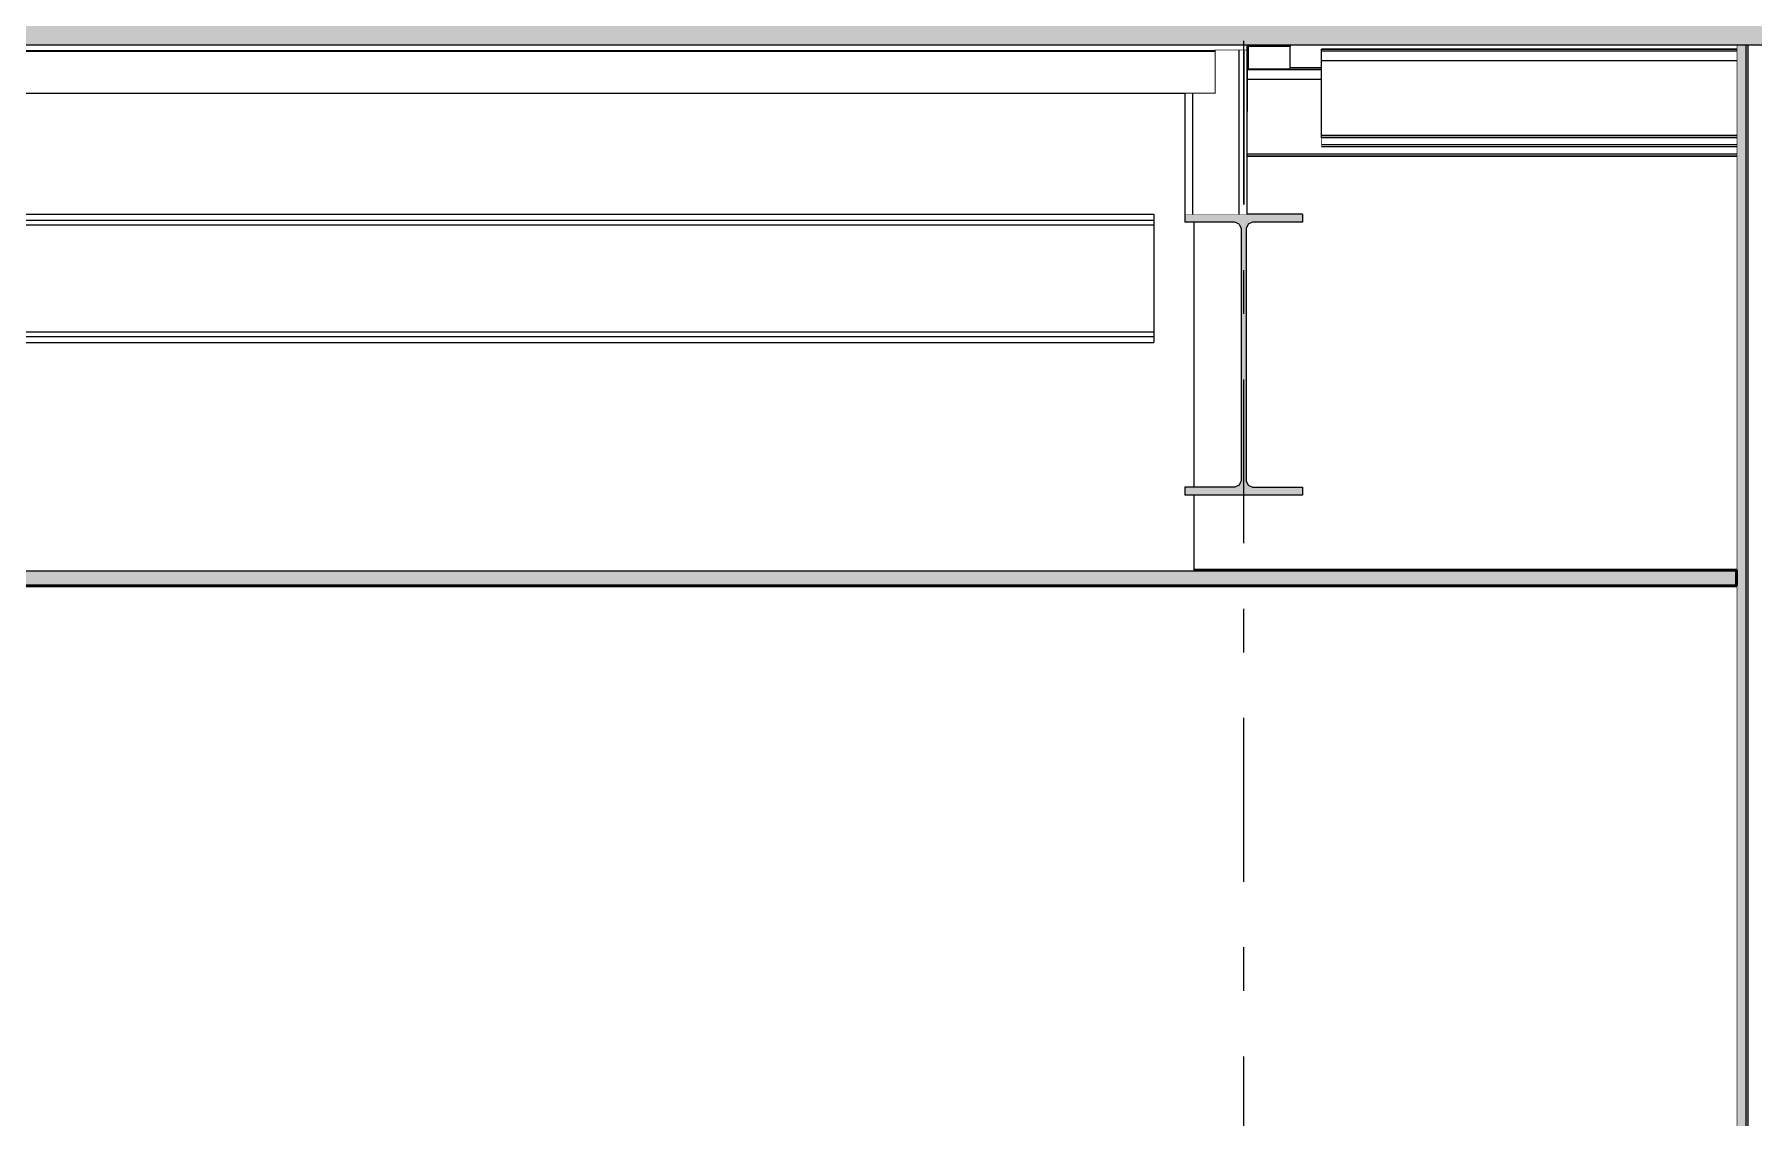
# Model space of a CAD drawing. Header units: millimetres. Extents: x -48147 to 1414029, y -496296 to 18123.
# Drawn here: x 1397658 to 1400434, y -476546 to -474796 of the extents above; entities that cross this region are included whole.
import ezdxf
from ezdxf.enums import TextEntityAlignment as Align

# ---------------------------------------------------------------- set-up
doc = ezdxf.new("R2010")
doc.units = ezdxf.units.MM
doc.header["$MEASUREMENT"] = 0
doc.linetypes.add('Double Dashed', pattern=[546.805537, 264.583325, -105.833328, 70.555556, -105.833328])
doc.linetypes.add('Wipeout_Contour', pattern=[1000, 0, -1000])
for name, color, linetype in [('A-25-M_Wall_Int', 7, 'Continuous'), ('New_A-15-MG_Structural_Grid_Phase_2', 7, 'Continuous'), ('New_A-20-M_Ceiling', 7, 'Continuous'), ('New_A-20-M_Roof', 7, 'Continuous'), ('New_A-25-M_Wall_Int', 7, 'Continuous'), ('S-280-M_COLUMN.IFC Import', 7, 'Continuous'), ('S-280-M_STRUCT_FRAME.IFC Import', 7, 'Continuous')]:
    doc.layers.add(name, color=color, linetype=linetype)
for name, color, linetype, lineweight in [('A-25-M_Wall_Int_Pen_No__87', 8, 'Continuous', 20), ('New_A-20-M_Roof_Pen_No__4', 7, 'Continuous', 20), ('New_A-25-M_Wall_Int_Pen_No__1', 7, 'Continuous', 13), ('S-280-M_COLUMN.IFC Import_Pen_No__88', 8, 'Continuous', 20), ('S-280-M_STRUCT_FRAME.IFC Import_Pen_No__1', 7, 'Continuous', 13), ('S-280-M_STRUCT_FRAME.IFC Import_Pen_No__160', 5, 'Continuous', 200), ('S-280-M_STRUCT_FRAME.IFC Import_Pen_No__90', 8, 'Continuous', 20)]:
    doc.layers.add(name, color=color, linetype=linetype, lineweight=lineweight)
for name, color, linetype, lineweight, true_color in [('New_A-15-MG_Structural_Grid_Phase_2_Pen_No__222', 7, 'Continuous', 13, 0x65af33), ('New_A-20-M_Ceiling_Pen_No__107', 7, 'Continuous', 15, 0xa6a6a6), ('New_A-20-M_Ceiling_Pen_No__29', 7, 'Continuous', 50, 0x2a2a2a), ('New_A-20-M_Roof_Pen_No__63', 7, 'Continuous', 20, 0x606060), ('New_A-20-M_Roof_Pen_No__81', 7, 'Continuous', 20, 0x6a6a6a), ('New_A-25-M_Wall_Int_Pen_No__107', 7, 'Continuous', 15, 0xa6a6a6)]:
    doc.layers.add(name, color=color, linetype=linetype, lineweight=lineweight, true_color=true_color)
doc.styles.add('GENERATED_STYLE_2', font='')
doc.styles.get('GENERATED_STYLE_2').set_extended_font_data('Swis721 BT')

# ---------------------------------------------------------------- blocks, each defined once
blk = doc.blocks.new('Section Elem_173_2', base_point=(1372879, -490836.7))
at = {"layer": 'New_A-25-M_Wall_Int_Pen_No__1', "linetype": 'Continuous'}
blk.add_line((1400406.9, -474813.6), (1400406.9, -478686.7), dxfattribs=at)
at = {"color": 254, "linetype": 'Wipeout_Contour', "lineweight": 0, "ltscale": 5917446.010713064}
blk.add_wipeout([(1400424.9, -478686.7), (1400443.9, -478686.7), (1400443.9, -474813.6), (1400424.9, -474813.6)], dxfattribs=at).dxf.layer = 'New_A-25-M_Wall_Int'
at = {"layer": 'New_A-25-M_Wall_Int_Pen_No__107', "linetype": 'Continuous'}
blk.add_hatch(color=256, dxfattribs=at).paths.add_polyline_path([(1400406.9, -474813.6), (1400406.9, -478686.7), (1400421.9, -478686.7), (1400421.9, -474813.6)])
at = {"layer": 'New_A-25-M_Wall_Int_Pen_No__107', "linetype": 'Continuous', "lineweight": 0, "true_color": 0x535353}
blk.add_hatch(color=251, dxfattribs=at).paths.add_polyline_path([(1400421.9, -478686.7), (1400424.9, -478686.7), (1400424.9, -474813.6), (1400421.9, -474813.6)])
at = {"layer": 'New_A-25-M_Wall_Int_Pen_No__1', "linetype": 'Continuous'}
for p, q in [((1400421.9, -474813.6), (1400421.9, -478686.7)), ((1400424.9, -474813.6), (1400424.9, -478686.7))]:
    blk.add_line(p, q, dxfattribs=at)
blk = doc.blocks.new('Section Elem_174_2', base_point=(1372879, -490836.7))
at = {"color": 254, "linetype": 'Wipeout_Contour', "lineweight": 0, "ltscale": 35473147.72623986}
blk.add_wipeout([(1394450.7, -478686.7), (1398690.2, -478686.7), (1398690.2, -476586.7), (1400200.2, -476586.7), (1400200.2, -478686.7), (1400406.9, -478686.7), (1400406.9, -474993.4), (1399615.9, -474993.4), (1399615.9, -475086.7), (1399705.9, -475086.7), (1399705.9, -475099.4), (1399625.4, -475099.4), (1399618.2, -475102.4), (1399615.2, -475109.6), (1399615.2, -475517.2), (1399618.2, -475524.4), (1399625.4, -475527.4), (1399705.9, -475527.4), (1399705.9, -475540.1), (1399531, -475540.1), (1399531, -475661.7), (1400406.5, -475661.7), (1400406.5, -475686.7), (1394450.7, -475686.7)], dxfattribs=at).dxf.layer = 'New_A-25-M_Wall_Int'
at = {"color": 254, "linetype": 'Wipeout_Contour', "lineweight": 0, "ltscale": 11824744.4028778}
blk.add_wipeout([(1399596.5, -475099.4), (1399531, -475099.4), (1399531, -475527.4), (1399596.5, -475527.4), (1399603.7, -475524.4), (1399606.7, -475517.2), (1399606.7, -475109.6), (1399603.7, -475102.4)], dxfattribs=at).dxf.layer = 'New_A-25-M_Wall_Int'
blk = doc.blocks.new('Section Elem_351_2', base_point=(1372879, -490836.7))
at = {"layer": 'New_A-20-M_Ceiling_Pen_No__107', "linetype": 'Continuous'}
blk.add_hatch(color=256, dxfattribs=at).paths.add_polyline_path([(1400406.5, -475661.7), (1394435.7, -475661.7), (1394435.7, -475686.7), (1400406.5, -475686.7)])
at = {"layer": 'New_A-20-M_Ceiling_Pen_No__29', "linetype": 'Continuous'}
for p, q in [((1400406.5, -475661.7), (1394450.7, -475661.7)), ((1400406.5, -475661.7), (1400406.5, -475686.7)), ((1400406.5, -475686.7), (1394450.7, -475686.7))]:
    blk.add_line(p, q, dxfattribs=at)
blk = doc.blocks.new('Section Elem_359_2', base_point=(1372879, -490836.7))
at = {"color": 254, "linetype": 'Wipeout_Contour', "lineweight": 0, "ltscale": 17725002.4762894}
blk.add_wipeout([(1396816.1, -474813.6), (1396816.1, -474821.9), (1396866.6, -474821.9), (1396866.6, -474820.9), (1399565.6, -474820.9), (1399565.6, -474821.9), (1399616, -474821.9), (1399616, -474846.4), (1399615.9, -474846.4), (1399615.9, -474850), (1399616.1, -474850), (1399616.1, -474813.6)], dxfattribs=at).dxf.layer = 'New_A-20-M_Roof'
at = {"color": 254, "linetype": 'Wipeout_Contour', "lineweight": 0, "ltscale": 16260064.71004748}
blk.add_wipeout([(1399686.1, -474815.9), (1399618.1, -474815.9), (1399618.1, -474815.9), (1399686.1, -474815.9), (1399686.1, -474850), (1399736.4, -474850), (1399736.4, -474819.9), (1400406.9, -474819.9), (1400406.9, -474813.6), (1400092.1, -474813.6), (1399686.1, -474813.6)], dxfattribs=at).dxf.layer = 'New_A-20-M_Roof'
at = {"layer": 'New_A-20-M_Roof_Pen_No__81', "linetype": 'Continuous', "lineweight": 0, "true_color": 0x353535}
blk.add_hatch(color=250, dxfattribs=at).paths.add_polyline_path([(1374607.4, -474813.6), (1405702.4, -474813.6), (1405702.4, -474778.6), (1374607.4, -474778.6)])
at = {"layer": 'New_A-20-M_Roof_Pen_No__4', "linetype": 'Continuous'}
for p, q in [((1399616.1, -474813.6), (1396816.1, -474813.6)), ((1399686.1, -474813.6), (1399616.1, -474813.6)), ((1400406.9, -474813.6), (1399686.1, -474813.6))]:
    blk.add_line(p, q, dxfattribs=at)
at = {"layer": 'New_A-20-M_Roof_Pen_No__4', "linetype": 'Continuous', "flags": 128}
blk.add_lwpolyline([(1400506.9, -474813.6), (1400491.9, -474813.6), (1400488.9, -474813.6), (1400468.9, -474813.6), (1400443.9, -474813.6), (1400424.9, -474813.6), (1400421.9, -474813.6), (1400406.9, -474813.6)], dxfattribs=at)
blk = doc.blocks.new('Section Elem_374_2', base_point=(1372879, -490836.7))
at = {"color": 254, "linetype": 'Wipeout_Contour', "lineweight": 0, "ltscale": 7389694.987140605}
blk.add_wipeout([(1399604, -474821.9), (1399565.6, -474821.9), (1399565.6, -474822), (1399603.3, -474822), (1399604, -474822)], dxfattribs=at).dxf.layer = 'New_A-20-M_Roof'
at = {"color": 254, "linetype": 'Wipeout_Contour', "lineweight": 0, "ltscale": 10345743.35372398}
blk.add_wipeout([(1399604, -474822), (1399612.2, -474822), (1399615.9, -474822.1), (1399615.9, -474846.4), (1399616, -474846.4), (1399616, -474821.9), (1399604, -474821.9)], dxfattribs=at).dxf.layer = 'New_A-20-M_Roof'
at = {"layer": 'New_A-20-M_Roof_Pen_No__63', "linetype": 'Continuous'}
for p, q in [((1399604, -474821.9), (1399565.6, -474821.9)), ((1399616, -474821.9), (1399604, -474821.9)), ((1399616, -474846.4), (1399616, -474821.9))]:
    blk.add_line(p, q, dxfattribs=at)
blk = doc.blocks.new('Section Elem_437_2', base_point=(1372879, -490836.7))
at = {"color": 254, "linetype": 'Wipeout_Contour', "lineweight": 0, "ltscale": 23638331.94542772}
blk.add_wipeout([(1396901, -475661.7), (1399531, -475661.7), (1399531, -475540.1), (1399516, -475540.1), (1399516, -475527.4), (1399531, -475527.4), (1399531, -475099.4), (1399516, -475099.4), (1399516, -475086.7), (1399515.9, -475086.7), (1399515.9, -474891.8), (1396916.2, -474891.8), (1396916.2, -475086.7), (1399466, -475086.7), (1399466, -475293.5), (1396901, -475293.5)], dxfattribs=at).dxf.layer = 'A-25-M_Wall_Int'
at = {"layer": 'A-25-M_Wall_Int_Pen_No__87', "linetype": 'Continuous'}
for p, q in [((1399531, -475527.4), (1399531, -475099.4)), ((1396901, -475293.5), (1396901, -475661.7)), ((1399531, -475661.7), (1399531, -475540.1))]:
    blk.add_line(p, q, dxfattribs=at)
blk = doc.blocks.new('Section Elem_458_2', base_point=(1372879, -490836.7))
at = {"color": 254, "linetype": 'Wipeout_Contour', "lineweight": 0, "ltscale": 5906604.458878879}
blk.add_wipeout([(1396866.6, -474823.8), (1396866.6, -474891.8), (1399565.6, -474891.8), (1399565.6, -474823.8)], dxfattribs=at).dxf.layer = 'S-280-M_STRUCT_FRAME.IFC Import'
at = {"layer": 'S-280-M_STRUCT_FRAME.IFC Import_Pen_No__90', "linetype": 'Continuous'}
blk.add_line((1399565.6, -474891.8), (1396866.6, -474891.8), dxfattribs=at)
blk.add_line((1399565.6, -474891.8), (1396866.6, -474891.8), dxfattribs=at)
at = {"color": 254, "linetype": 'Wipeout_Contour', "lineweight": 0, "ltscale": 5906560.178202461}
blk.add_wipeout([(1396866.6, -474822.9), (1396866.6, -474823.8), (1399565.6, -474823.8), (1399565.6, -474822.9)], dxfattribs=at).dxf.layer = 'S-280-M_STRUCT_FRAME.IFC Import'
at = {"color": 254, "linetype": 'Wipeout_Contour', "lineweight": 0, "ltscale": 5906558.342539226}
blk.add_wipeout([(1396866.6, -474820.9), (1396866.6, -474822.9), (1399565.6, -474822.9), (1399565.6, -474820.9)], dxfattribs=at).dxf.layer = 'S-280-M_STRUCT_FRAME.IFC Import'
at = {"layer": 'S-280-M_STRUCT_FRAME.IFC Import_Pen_No__90', "linetype": 'Continuous'}
for p, q in [((1396866.6, -474822.9), (1396866.6, -474820.9)), ((1396866.6, -474823.8), (1396866.6, -474822.9)), ((1399565.6, -474822.9), (1396866.6, -474822.9)), ((1396866.6, -474891.8), (1396866.6, -474823.8)), ((1399565.6, -474823.8), (1396866.6, -474823.8)), ((1399565.6, -474822.9), (1399565.6, -474820.9)), ((1399565.6, -474823.8), (1399565.6, -474822.9)), ((1399565.6, -474891.8), (1399565.6, -474823.8))]:
    blk.add_line(p, q, dxfattribs=at)
blk = doc.blocks.new('Section Elem_459_2', base_point=(1372879, -490836.7))
at = {"color": 254, "linetype": 'Wipeout_Contour', "lineweight": 0, "ltscale": 5912012.741469746}
blk.add_wipeout([(1399618.1, -474815.9), (1399618.1, -474852), (1399686.1, -474852), (1399686.1, -474815.9)], dxfattribs=at).dxf.layer = 'S-280-M_STRUCT_FRAME.IFC Import'
at = {"color": 254, "linetype": 'Wipeout_Contour', "lineweight": 0, "ltscale": 5911967.829131625}
blk.add_wipeout([(1399618.1, -474883.6), (1399616.1, -474883.6), (1399616.1, -474920.7), (1399618.1, -474920.7)], dxfattribs=at).dxf.layer = 'S-280-M_STRUCT_FRAME.IFC Import'
at = {"layer": 'S-280-M_STRUCT_FRAME.IFC Import_Pen_No__1', "linetype": 'Continuous'}
blk.add_line((1399618.1, -474883.6), (1399616.1, -474883.6), dxfattribs=at)
at = {"layer": 'S-280-M_STRUCT_FRAME.IFC Import_Pen_No__90', "linetype": 'Continuous'}
for p, q in [((1399618.1, -474852), (1399686.1, -474852)), ((1399616.1, -474920.7), (1399616.1, -474883.6)), ((1399618.1, -474920.7), (1399618.1, -474883.6)), ((1399616.1, -474920.7), (1399618.1, -474920.7))]:
    blk.add_line(p, q, dxfattribs=at)
at = {"color": 254, "linetype": 'Wipeout_Contour', "lineweight": 0, "ltscale": 5911989.34838634}
blk.add_wipeout([(1399618.1, -474815.6), (1399618.1, -474815.9), (1399686.1, -474815.9), (1399686.1, -474815.6)], dxfattribs=at).dxf.layer = 'S-280-M_STRUCT_FRAME.IFC Import'
at = {"layer": 'S-280-M_STRUCT_FRAME.IFC Import_Pen_No__160', "linetype": 'Continuous', "lineweight": 0, "true_color": 0x00007f}
blk.add_hatch(color=176, dxfattribs=at).paths.add_polyline_path([(1399686.1, -474813.6), (1399616.1, -474813.6), (1399616.1, -474883.6), (1399618.1, -474883.6), (1399618.1, -474815.6), (1399686.1, -474815.6)])
at = {"layer": 'S-280-M_STRUCT_FRAME.IFC Import_Pen_No__1', "linetype": 'Continuous'}
for p, q in [((1399616.1, -474813.6), (1399616.1, -474883.6)), ((1399618.1, -474815.6), (1399618.1, -474883.6)), ((1399686.1, -474815.6), (1399618.1, -474815.6)), ((1399686.1, -474813.6), (1399686.1, -474815.6))]:
    blk.add_line(p, q, dxfattribs=at)
at = {"layer": 'S-280-M_STRUCT_FRAME.IFC Import_Pen_No__90', "linetype": 'Continuous'}
blk.add_line((1399686.1, -474852), (1399686.1, -474815.6), dxfattribs=at)
blk = doc.blocks.new('Section Elem_559_2', base_point=(1372879, -490836.7))
at = {"layer": 'S-280-M_STRUCT_FRAME.IFC Import_Pen_No__160', "linetype": 'Continuous', "lineweight": 0, "true_color": 0x00007f}
blk.add_hatch(color=176, dxfattribs=at).paths.add_polyline_path([(1399516, -475540.1), (1399705.9, -475540.1), (1399705.9, -475527.4), (1399625.4, -475527.4), (1399618.2, -475524.4), (1399615.2, -475517.2), (1399615.2, -475109.6), (1399618.2, -475102.4), (1399625.4, -475099.4), (1399705.9, -475099.4), (1399705.9, -475086.7), (1399516, -475086.7), (1399516, -475099.4), (1399596.5, -475099.4), (1399603.7, -475102.4), (1399606.7, -475109.6), (1399606.7, -475517.2), (1399603.7, -475524.4), (1399596.5, -475527.4), (1399516, -475527.4)])
at = {"layer": 'S-280-M_STRUCT_FRAME.IFC Import_Pen_No__1', "linetype": 'Continuous'}
for p, q in [((1399516, -475086.7), (1399516, -475099.4)), ((1399705.9, -475086.7), (1399516, -475086.7)), ((1399705.9, -475086.7), (1399705.9, -475099.4)), ((1399516, -475527.4), (1399516, -475540.1)), ((1399705.9, -475527.4), (1399705.9, -475540.1)), ((1399705.9, -475540.1), (1399516, -475540.1))]:
    blk.add_line(p, q, dxfattribs=at)
at = {"layer": 'S-280-M_STRUCT_FRAME.IFC Import_Pen_No__1', "linetype": 'Continuous', "flags": 128}
for points in [[(1399603.7, -475102.4), (1399596.5, -475099.4), (1399516, -475099.4)], [(1399603.7, -475102.4), (1399606.7, -475109.6), (1399606.7, -475517.2), (1399603.7, -475524.4)], [(1399618.2, -475102.4), (1399615.2, -475109.6), (1399615.2, -475517.2), (1399618.2, -475524.4)], [(1399705.9, -475099.4), (1399625.4, -475099.4), (1399618.2, -475102.4)], [(1399603.7, -475524.4), (1399596.5, -475527.4), (1399516, -475527.4)], [(1399618.2, -475524.4), (1399625.4, -475527.4), (1399705.9, -475527.4)]]:
    blk.add_lwpolyline(points, dxfattribs=at)
blk = doc.blocks.new('Section Elem_574_2', base_point=(1372879, -490836.7))
at = {"color": 254, "linetype": 'Wipeout_Contour', "lineweight": 0, "ltscale": 5906397.030020657}
blk.add_wipeout([(1399466, -475096.3), (1399466, -475086.7), (1396698, -475086.7), (1396698, -475096.3)], dxfattribs=at).dxf.layer = 'S-280-M_STRUCT_FRAME.IFC Import'
at = {"color": 254, "linetype": 'Wipeout_Contour', "lineweight": 0, "ltscale": 5906650.871552498}
blk.add_wipeout([(1399466, -475293.5), (1399466, -475283.9), (1396698, -475283.9), (1396698, -475293.5)], dxfattribs=at).dxf.layer = 'S-280-M_STRUCT_FRAME.IFC Import'
at = {"color": 254, "linetype": 'Wipeout_Contour', "lineweight": 0, "ltscale": 5906404.640007219}
blk.add_wipeout([(1399466, -475098.6), (1399466, -475096.3), (1396698, -475096.3), (1396698, -475098.6)], dxfattribs=at).dxf.layer = 'S-280-M_STRUCT_FRAME.IFC Import'
at = {"color": 254, "linetype": 'Wipeout_Contour', "lineweight": 0, "ltscale": 5906409.530647757}
blk.add_wipeout([(1399466, -475103.9), (1399466, -475098.6), (1396698, -475098.6), (1396698, -475103.9)], dxfattribs=at).dxf.layer = 'S-280-M_STRUCT_FRAME.IFC Import'
at = {"layer": 'S-280-M_STRUCT_FRAME.IFC Import_Pen_No__90', "linetype": 'Continuous'}
blk.add_line((1396698, -475086.7), (1399466, -475086.7), dxfattribs=at)
at = {"color": 254, "linetype": 'Wipeout_Contour', "lineweight": 0, "ltscale": 5906523.948021885}
blk.add_wipeout([(1399466, -475276.3), (1399466, -475103.9), (1396698, -475103.9), (1396698, -475276.3)], dxfattribs=at).dxf.layer = 'S-280-M_STRUCT_FRAME.IFC Import'
at = {"layer": 'S-280-M_STRUCT_FRAME.IFC Import_Pen_No__90', "linetype": 'Continuous'}
for p, q in [((1396698, -475086.7), (1396698, -475096.3)), ((1396698, -475096.3), (1396698, -475098.6)), ((1396698, -475096.3), (1399466, -475096.3)), ((1396698, -475098.6), (1396698, -475103.9)), ((1396698, -475103.9), (1399466, -475103.9)), ((1399466, -475086.7), (1399466, -475096.3)), ((1399466, -475096.3), (1399466, -475098.6)), ((1399466, -475098.6), (1399466, -475103.9))]:
    blk.add_line(p, q, dxfattribs=at)
at = {"color": 254, "linetype": 'Wipeout_Contour', "lineweight": 0, "ltscale": 5906638.366486639}
blk.add_wipeout([(1399466, -475281.7), (1399466, -475276.3), (1396698, -475276.3), (1396698, -475281.7)], dxfattribs=at).dxf.layer = 'S-280-M_STRUCT_FRAME.IFC Import'
at = {"color": 254, "linetype": 'Wipeout_Contour', "lineweight": 0, "ltscale": 5906643.258785432}
blk.add_wipeout([(1399466, -475283.9), (1399466, -475281.7), (1396698, -475281.7), (1396698, -475283.9)], dxfattribs=at).dxf.layer = 'S-280-M_STRUCT_FRAME.IFC Import'
at = {"layer": 'S-280-M_STRUCT_FRAME.IFC Import_Pen_No__90', "linetype": 'Continuous'}
for p, q in [((1396698, -475103.9), (1396698, -475276.3)), ((1399466, -475103.9), (1399466, -475276.3)), ((1396698, -475276.3), (1396698, -475281.7)), ((1396698, -475276.3), (1399466, -475276.3)), ((1399466, -475276.3), (1399466, -475281.7)), ((1396698, -475281.7), (1396698, -475283.9)), ((1396698, -475283.9), (1399466, -475283.9)), ((1396698, -475283.9), (1396698, -475293.5)), ((1396698, -475293.5), (1399466, -475293.5)), ((1399466, -475281.7), (1399466, -475283.9)), ((1399466, -475283.9), (1399466, -475293.5))]:
    blk.add_line(p, q, dxfattribs=at)
blk = doc.blocks.new('Section Elem_602_2', base_point=(1372879, -490836.7))
at = {"color": 254, "linetype": 'Wipeout_Contour', "lineweight": 0, "ltscale": 5913786.718892831}
blk.add_wipeout([(1400406.9, -474977.7), (1399736.4, -474977.7), (1399736.4, -474978.3), (1400406.9, -474978.3)], dxfattribs=at).dxf.layer = 'S-280-M_STRUCT_FRAME.IFC Import'
at = {"color": 254, "linetype": 'Wipeout_Contour', "lineweight": 0, "ltscale": 5913785.706053732}
blk.add_wipeout([(1400406.9, -474976.7), (1399736.4, -474976.7), (1399736.4, -474977.7), (1400406.9, -474977.7)], dxfattribs=at).dxf.layer = 'S-280-M_STRUCT_FRAME.IFC Import'
at = {"color": 254, "linetype": 'Wipeout_Contour', "lineweight": 0, "ltscale": 5913783.624276455}
blk.add_wipeout([(1400406.9, -474974.4), (1399736.4, -474974.4), (1399736.4, -474976.7), (1400406.9, -474976.7)], dxfattribs=at).dxf.layer = 'S-280-M_STRUCT_FRAME.IFC Import'
at = {"color": 254, "linetype": 'Wipeout_Contour', "lineweight": 0, "ltscale": 5913774.948199823}
blk.add_wipeout([(1399736.4, -474963.2), (1399736.4, -474974.4), (1400406.9, -474974.4), (1400406.9, -474963.2)], dxfattribs=at).dxf.layer = 'S-280-M_STRUCT_FRAME.IFC Import'
at = {"layer": 'S-280-M_STRUCT_FRAME.IFC Import_Pen_No__90', "linetype": 'Continuous'}
for p, q in [((1399736.4, -474974.4), (1399736.4, -474963.2)), ((1399736.4, -474976.7), (1399736.4, -474974.4)), ((1400406.9, -474974.4), (1399736.4, -474974.4)), ((1399736.4, -474977.7), (1399736.4, -474976.7)), ((1399736.4, -474978.3), (1399736.4, -474977.7)), ((1400406.9, -474977.7), (1399736.4, -474977.7)), ((1400406.9, -474978.3), (1399736.4, -474978.3))]:
    blk.add_line(p, q, dxfattribs=at)
blk = doc.blocks.new('Section Elem_603_2', base_point=(1372879, -490836.7))
at = {"color": 254, "linetype": 'Wipeout_Contour', "lineweight": 0, "ltscale": 5913578.014005762}
blk.add_wipeout([(1400406.9, -474992.7), (1399615.9, -474992.7), (1399615.9, -474993.4), (1400406.9, -474993.4)], dxfattribs=at).dxf.layer = 'S-280-M_STRUCT_FRAME.IFC Import'
at = {"color": 254, "linetype": 'Wipeout_Contour', "lineweight": 0, "ltscale": 5913577.001035664}
blk.add_wipeout([(1400406.9, -474991.8), (1399615.9, -474991.8), (1399615.9, -474992.7), (1400406.9, -474992.7)], dxfattribs=at).dxf.layer = 'S-280-M_STRUCT_FRAME.IFC Import'
at = {"color": 254, "linetype": 'Wipeout_Contour', "lineweight": 0, "ltscale": 5913574.919234673}
blk.add_wipeout([(1400406.9, -474989.5), (1399615.9, -474989.5), (1399615.9, -474991.8), (1400406.9, -474991.8)], dxfattribs=at).dxf.layer = 'S-280-M_STRUCT_FRAME.IFC Import'
at = {"color": 254, "linetype": 'Wipeout_Contour', "lineweight": 0, "ltscale": 14781715.50821444}
blk.add_wipeout([(1399615.9, -474989.5), (1400406.9, -474989.5), (1400406.9, -474978.3), (1399736.4, -474978.3), (1399736.4, -474869), (1399618.1, -474869), (1399618.1, -474920.7), (1399616.1, -474920.7), (1399616.1, -474869), (1399615.9, -474869)], dxfattribs=at).dxf.layer = 'S-280-M_STRUCT_FRAME.IFC Import'
at = {"layer": 'S-280-M_STRUCT_FRAME.IFC Import_Pen_No__90', "linetype": 'Continuous'}
for p, q in [((1400406.9, -474989.5), (1399615.9, -474989.5)), ((1400406.9, -474992.7), (1399615.9, -474992.7)), ((1400406.9, -474993.4), (1399615.9, -474993.4))]:
    blk.add_line(p, q, dxfattribs=at)
at = {"color": 254, "linetype": 'Wipeout_Contour', "lineweight": 0, "ltscale": 5911910.833026916}
blk.add_wipeout([(1399616.1, -474853.2), (1399615.9, -474853.2), (1399615.9, -474869), (1399616.1, -474869)], dxfattribs=at).dxf.layer = 'S-280-M_STRUCT_FRAME.IFC Import'
at = {"color": 254, "linetype": 'Wipeout_Contour', "lineweight": 0, "ltscale": 5912142.710705575}
blk.add_wipeout([(1399736.4, -474853.2), (1399618.1, -474853.2), (1399618.1, -474869), (1399736.4, -474869)], dxfattribs=at).dxf.layer = 'S-280-M_STRUCT_FRAME.IFC Import'
at = {"layer": 'S-280-M_STRUCT_FRAME.IFC Import_Pen_No__90', "linetype": 'Continuous'}
for p, q in [((1399616.1, -474869), (1399615.9, -474869)), ((1399616.1, -474869), (1399615.9, -474869)), ((1399736.4, -474869), (1399618.1, -474869)), ((1399736.4, -474869), (1399618.1, -474869))]:
    blk.add_line(p, q, dxfattribs=at)
at = {"color": 254, "linetype": 'Wipeout_Contour', "lineweight": 0, "ltscale": 5911899.234899204}
blk.add_wipeout([(1399615.9, -474850.9), (1399615.9, -474853.2), (1399616.1, -474853.2), (1399616.1, -474850.9)], dxfattribs=at).dxf.layer = 'S-280-M_STRUCT_FRAME.IFC Import'
at = {"color": 254, "linetype": 'Wipeout_Contour', "lineweight": 0, "ltscale": 8868213.306021905}
blk.add_wipeout([(1399618.1, -474853.2), (1399736.4, -474853.2), (1399736.4, -474850.9), (1399686.1, -474850.9), (1399686.1, -474852), (1399618.1, -474852)], dxfattribs=at).dxf.layer = 'S-280-M_STRUCT_FRAME.IFC Import'
at = {"color": 254, "linetype": 'Wipeout_Contour', "lineweight": 0, "ltscale": 5911897.204833446}
blk.add_wipeout([(1399615.9, -474850.9), (1399616.1, -474850.9), (1399616.1, -474850), (1399615.9, -474850)], dxfattribs=at).dxf.layer = 'S-280-M_STRUCT_FRAME.IFC Import'
at = {"color": 254, "linetype": 'Wipeout_Contour', "lineweight": 0, "ltscale": 5912257.873132769}
blk.add_wipeout([(1399736.4, -474850), (1399686.1, -474850), (1399686.1, -474850.9), (1399736.4, -474850.9)], dxfattribs=at).dxf.layer = 'S-280-M_STRUCT_FRAME.IFC Import'
at = {"layer": 'S-280-M_STRUCT_FRAME.IFC Import_Pen_No__90', "linetype": 'Continuous'}
for p, q in [((1399616.1, -474850), (1399615.9, -474850)), ((1399616.1, -474853.2), (1399615.9, -474853.2)), ((1399736.4, -474853.2), (1399618.1, -474853.2)), ((1399736.4, -474850), (1399686.1, -474850))]:
    blk.add_line(p, q, dxfattribs=at)
blk = doc.blocks.new('Section Elem_608_2', base_point=(1372879, -490836.7))
at = {"color": 254, "linetype": 'Wipeout_Contour', "lineweight": 0, "ltscale": 5913767.341216188}
blk.add_wipeout([(1400406.9, -474962.6), (1399736.4, -474962.6), (1399736.4, -474963.2), (1400406.9, -474963.2)], dxfattribs=at).dxf.layer = 'S-280-M_STRUCT_FRAME.IFC Import'
at = {"color": 254, "linetype": 'Wipeout_Contour', "lineweight": 0, "ltscale": 5913766.32837897}
blk.add_wipeout([(1400406.9, -474961.6), (1399736.4, -474961.6), (1399736.4, -474962.6), (1400406.9, -474962.6)], dxfattribs=at).dxf.layer = 'S-280-M_STRUCT_FRAME.IFC Import'
at = {"color": 254, "linetype": 'Wipeout_Contour', "lineweight": 0, "ltscale": 5913764.246624874}
blk.add_wipeout([(1400406.9, -474959.3), (1399736.4, -474959.3), (1399736.4, -474961.6), (1400406.9, -474961.6)], dxfattribs=at).dxf.layer = 'S-280-M_STRUCT_FRAME.IFC Import'
at = {"color": 254, "linetype": 'Wipeout_Contour', "lineweight": 0, "ltscale": 5913685.368515247}
blk.add_wipeout([(1399736.4, -474838.8), (1399736.4, -474959.3), (1400406.9, -474959.3), (1400406.9, -474838.8)], dxfattribs=at).dxf.layer = 'S-280-M_STRUCT_FRAME.IFC Import'
at = {"layer": 'S-280-M_STRUCT_FRAME.IFC Import_Pen_No__90', "linetype": 'Continuous'}
for p, q in [((1399736.4, -474961.6), (1399736.4, -474959.3)), ((1400406.9, -474959.3), (1399736.4, -474959.3)), ((1399736.4, -474962.6), (1399736.4, -474961.6)), ((1399736.4, -474963.2), (1399736.4, -474962.6)), ((1400406.9, -474962.6), (1399736.4, -474962.6)), ((1400406.9, -474963.2), (1399736.4, -474963.2))]:
    blk.add_line(p, q, dxfattribs=at)
at = {"color": 254, "linetype": 'Wipeout_Contour', "lineweight": 0, "ltscale": 5913597.777275033}
blk.add_wipeout([(1400406.9, -474823), (1399736.4, -474823), (1399736.4, -474838.8), (1400406.9, -474838.8)], dxfattribs=at).dxf.layer = 'S-280-M_STRUCT_FRAME.IFC Import'
at = {"layer": 'S-280-M_STRUCT_FRAME.IFC Import_Pen_No__90', "linetype": 'Continuous'}
for p in [(1399736.4, -474959.3), (1400406.9, -474838.8), (1400406.9, -474838.8)]:
    blk.add_line(p, (1399736.4, -474838.8), dxfattribs=at)
at = {"color": 254, "linetype": 'Wipeout_Contour', "lineweight": 0, "ltscale": 5913586.183032979}
blk.add_wipeout([(1400406.9, -474820.8), (1399736.4, -474820.8), (1399736.4, -474823), (1400406.9, -474823)], dxfattribs=at).dxf.layer = 'S-280-M_STRUCT_FRAME.IFC Import'
at = {"color": 254, "linetype": 'Wipeout_Contour', "lineweight": 0, "ltscale": 5913584.153587596}
blk.add_wipeout([(1400406.9, -474819.9), (1399736.4, -474819.9), (1399736.4, -474820.8), (1400406.9, -474820.8)], dxfattribs=at).dxf.layer = 'S-280-M_STRUCT_FRAME.IFC Import'
at = {"layer": 'S-280-M_STRUCT_FRAME.IFC Import_Pen_No__90', "linetype": 'Continuous'}
for p, q in [((1399736.4, -474820.8), (1399736.4, -474819.9)), ((1400406.9, -474819.9), (1399736.4, -474819.9)), ((1399736.4, -474823), (1399736.4, -474820.8)), ((1399736.4, -474838.8), (1399736.4, -474823)), ((1400406.9, -474823), (1399736.4, -474823))]:
    blk.add_line(p, q, dxfattribs=at)
blk = doc.blocks.new('Section Elem_616_2', base_point=(1372879, -490836.7))
at = {"color": 254, "linetype": 'Wipeout_Contour', "lineweight": 0, "ltscale": 4433519.735481831}
blk.add_wipeout([(1399610.2, -474386.7), (1399603.3, -474386.7), (1399603.3, -474613.7)], dxfattribs=at).dxf.layer = 'S-280-M_COLUMN.IFC Import'
at = {"color": 254, "linetype": 'Wipeout_Contour', "lineweight": 0, "ltscale": 5912023.402297929}
blk.add_wipeout([(1399612.2, -475086.7), (1399615.9, -475086.7), (1399615.9, -474822.1), (1399612.2, -474822)], dxfattribs=at).dxf.layer = 'S-280-M_COLUMN.IFC Import'
at = {"color": 254, "linetype": 'Wipeout_Contour', "lineweight": 0, "ltscale": 5911703.424288226}
blk.add_wipeout([(1399515.9, -474891.8), (1399515.9, -475086.7), (1399519.6, -475086.7), (1399519.6, -474891.8)], dxfattribs=at).dxf.layer = 'S-280-M_COLUMN.IFC Import'
at = {"color": 254, "linetype": 'Wipeout_Contour', "lineweight": 0, "ltscale": 5911257.442360928}
blk.add_wipeout([(1399603.3, -474613.7), (1399603.3, -474386.7), (1399528.5, -474386.7), (1399528.5, -474613.7)], dxfattribs=at).dxf.layer = 'S-280-M_COLUMN.IFC Import'
at = {"color": 254, "linetype": 'Wipeout_Contour', "lineweight": 0, "ltscale": 5911999.488116254}
blk.add_wipeout([(1399603.3, -474822), (1399603.3, -475086.7), (1399612.2, -475086.7), (1399612.2, -474822)], dxfattribs=at).dxf.layer = 'S-280-M_COLUMN.IFC Import'
at = {"layer": 'S-280-M_COLUMN.IFC Import_Pen_No__88', "linetype": 'Continuous'}
for p, q in [((1399610.3, -474386.7), (1399603.3, -474386.7)), ((1399603.3, -474386.7), (1399603.3, -474616.6))]:
    blk.add_line(p, q, dxfattribs=at)
at = {"color": 254, "linetype": 'Wipeout_Contour', "lineweight": 0, "ltscale": 4433293.22366331}
blk.add_wipeout([(1399528.5, -474613.7), (1399528.5, -474386.7), (1399521.6, -474386.7)], dxfattribs=at).dxf.layer = 'S-280-M_COLUMN.IFC Import'
at = {"color": 254, "linetype": 'Wipeout_Contour', "lineweight": 0, "ltscale": 8867720.519806972}
blk.add_wipeout([(1399528.5, -475086.7), (1399603.3, -475086.7), (1399603.3, -474822), (1399565.6, -474822), (1399565.6, -474891.8), (1399528.5, -474891.8)], dxfattribs=at).dxf.layer = 'S-280-M_COLUMN.IFC Import'
at = {"layer": 'S-280-M_COLUMN.IFC Import_Pen_No__88', "linetype": 'Continuous'}
for p, q in [((1399528.5, -474386.7), (1399521.6, -474386.7)), ((1399603.3, -474386.7), (1399528.5, -474386.7)), ((1399528.5, -474386.7), (1399528.5, -474616.6)), ((1399603.3, -474822), (1399603.3, -475086.7)), ((1399615.9, -474822.1), (1399615.9, -475086.7))]:
    blk.add_line(p, q, dxfattribs=at)
at = {"color": 254, "linetype": 'Wipeout_Contour', "lineweight": 0, "ltscale": 5911727.28741024}
blk.add_wipeout([(1399519.6, -474891.8), (1399519.6, -475086.7), (1399528.5, -475086.7), (1399528.5, -474891.8)], dxfattribs=at).dxf.layer = 'S-280-M_COLUMN.IFC Import'
at = {"layer": 'S-280-M_COLUMN.IFC Import_Pen_No__88', "linetype": 'Continuous'}
for p, q in [((1399515.9, -474891.8), (1399515.9, -475086.7)), ((1399528.5, -474891.8), (1399528.5, -475086.7)), ((1399516, -475086.7), (1399515.9, -475086.7))]:
    blk.add_line(p, q, dxfattribs=at)
blk = doc.blocks.new('Standard grid marker[6]_2', base_point=(1399610.9, -469432.1))
at = {"layer": 'New_A-15-MG_Structural_Grid_Phase_2_Pen_No__222', "linetype": 'Double Dashed'}
blk.add_line((1399610.9, -470432.1), (1399610.9, -493836.7), dxfattribs=at)
at = {"layer": 'New_A-15-MG_Structural_Grid_Phase_2_Pen_No__222', "style": 'GENERATED_STYLE_2'}
for tag, p in [('AC_MarkerText_1_0', (1399610.9, -469163.9)), ('AC_MarkerText_1_1', (1399610.9, -495068.6))]:
    blk.add_attdef(tag, text='', height=175, rotation=360, dxfattribs=at).set_placement(p, align=Align.MIDDLE_CENTER)

msp = doc.modelspace()

# ---------------------------------------------------------------- block references
at = {"layer": 'New_A-25-M_Wall_Int'}
msp.add_blockref('Section Elem_173_2', (1372879, -490836.7), dxfattribs=at)

# ---------------------------------------------------------------- next in the draw order: block references
msp.add_blockref('Section Elem_174_2', (1372879, -490836.7), dxfattribs=at)

# ---------------------------------------------------------------- next in the draw order: block references
at = {"layer": 'New_A-20-M_Ceiling'}
msp.add_blockref('Section Elem_351_2', (1372879, -490836.7), dxfattribs=at)
at = {"layer": 'New_A-20-M_Roof'}
msp.add_blockref('Section Elem_359_2', (1372879, -490836.7), dxfattribs=at)
at = {"layer": 'S-280-M_STRUCT_FRAME.IFC Import'}
msp.add_blockref('Section Elem_602_2', (1372879, -490836.7), dxfattribs=at)

# ---------------------------------------------------------------- next in the draw order: block references
at = {"layer": 'A-25-M_Wall_Int'}
msp.add_blockref('Section Elem_437_2', (1372879, -490836.7), dxfattribs=at)
at = {"layer": 'New_A-20-M_Roof'}
msp.add_blockref('Section Elem_374_2', (1372879, -490836.7), dxfattribs=at)

# ---------------------------------------------------------------- next in the draw order: block references
at = {"layer": 'S-280-M_STRUCT_FRAME.IFC Import'}
for name in ['Section Elem_458_2', 'Section Elem_459_2', 'Section Elem_574_2', 'Section Elem_559_2']:
    msp.add_blockref(name, (1372879, -490836.7), dxfattribs=at)

# ---------------------------------------------------------------- next in the draw order: block references
msp.add_blockref('Section Elem_603_2', (1372879, -490836.7), dxfattribs=at)

# ---------------------------------------------------------------- next in the draw order: block references
at = {"layer": 'S-280-M_COLUMN.IFC Import'}
msp.add_blockref('Section Elem_616_2', (1372879, -490836.7), dxfattribs=at)
at = {"layer": 'S-280-M_STRUCT_FRAME.IFC Import'}
msp.add_blockref('Section Elem_608_2', (1372879, -490836.7), dxfattribs=at)

# ---------------------------------------------------------------- next in the draw order: block references
at = {"layer": 'New_A-15-MG_Structural_Grid_Phase_2', "color": 8, "linetype": 'Continuous', "lineweight": 15}
msp.add_blockref('Standard grid marker[6]_2', (1399610.9, -469432.1), dxfattribs=at)

doc.saveas('drawing.dxf')
